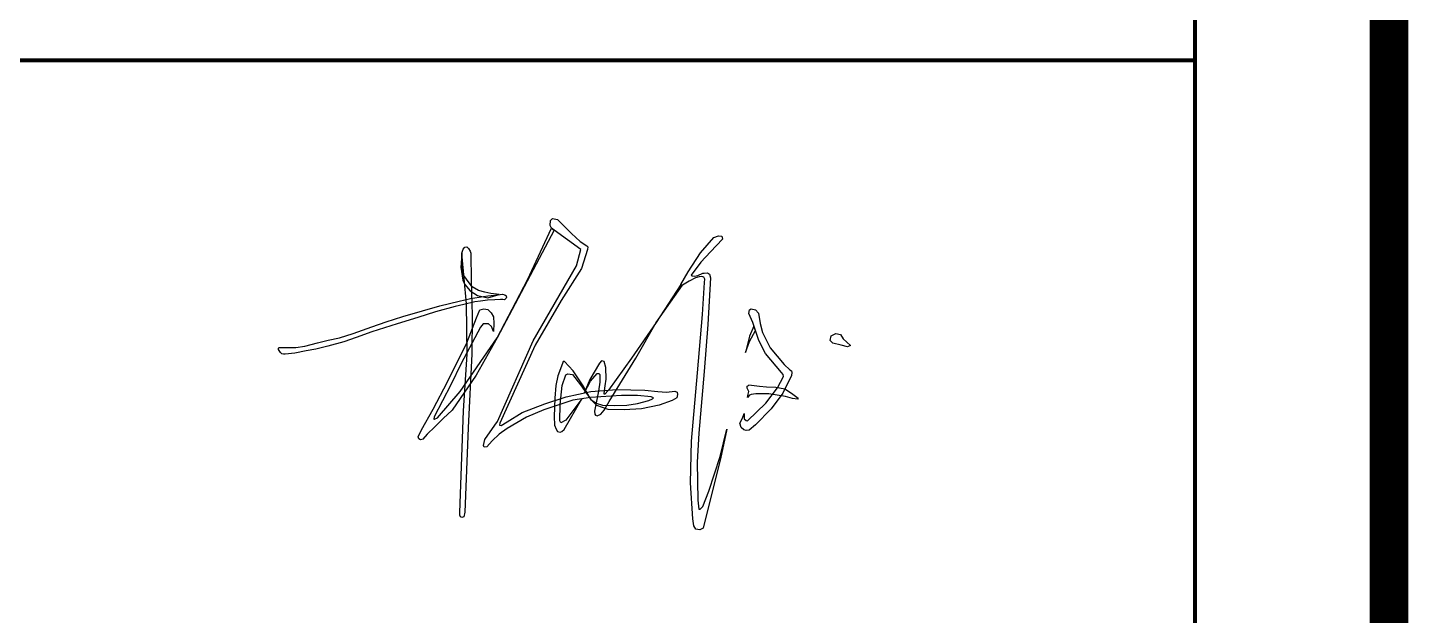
# Model space of a CAD drawing. Extents: x 332286 to 1463507, y -720758 to 86974.
# Drawn here: x 781151 to 782931, y -486373 to -485615 of the extents above; entities that cross this region are included whole.
import ezdxf

# ---------------------------------------------------------------- set-up
doc = ezdxf.new("R2010")
doc.units = 0
doc.header["$LTSCALE"] = 1000
doc.header["$MEASUREMENT"] = 0
doc.layers.get('0').update_dxf_attribs({"linetype": 'CONTINUOUS'})
doc.layers.add('水专业电子签名', color=7, linetype='CONTINUOUS')
pattern_1 = [(45, (-849.99, -261.96), (-112.253, 112.253), [])]

# ---------------------------------------------------------------- blocks, each defined once
blk = doc.blocks.new('X-104 9#平面绑定$0$图签信息')
at = {"const_width": 0.5}
blk.add_lwpolyline([(-65, 0), (0, 0), (0, 500.5), (-65, 500.5)], close=True, dxfattribs=at)
at = {"const_width": 0.05}
for points in [[(-62.5, 103.262), (-2.5, 103.262), (-2.5, 163.262), (-62.5, 163.262), (-62.5, 103.262)], [(-62.5, 140.762), (-2.5, 140.762)]]:
    blk.add_lwpolyline(points, dxfattribs=at)
blk = doc.blocks.new('X-104 9#平面绑定$0$图签-A1')
blk.add_blockref('X-104 9#平面绑定$0$图签信息', (0, 0))
blk = doc.blocks.new('yangjun')
h = blk.add_hatch()
h.set_pattern_fill('ANSI31', color=256, scale=100)
h.set_pattern_definition(pattern_1)
h.paths.add_polyline_path([(2.677, 3.738), (2.633, 3.845), (2.571, 3.903), (2.458, 3.903), (2.399, 3.834), (1.987, 3.054), (1.76, 2.591), (1.403, 1.908), (1.395, 1.858), (1.413, 1.855), (1.476, 1.886), (1.966, 2.45), (2.76, 3.6), (3.406, 4.846), (3.922, 5.958), (3.981, 5.916), (2.76, 3.6), (2.305, 2.797), (1.788, 2.045), (1.599, 1.868), (1.417, 1.693), (1.255, 1.535), (1.164, 1.422), (1.107, 1.409), (1.075, 1.431), (1.062, 1.472), (1.135, 1.626), (1.385, 2.069), (1.689, 2.657), (2.106, 3.494), (2.31, 4.033), (2.382, 4.206), (2.47, 4.228), (2.555, 4.208), (2.63, 4.141), (2.679, 4.053), (2.686, 3.913)])
h = blk.add_hatch()
h.set_pattern_fill('ANSI31', color=256, scale=100)
h.set_pattern_definition(pattern_1)
h.paths.add_polyline_path([(3.922, 5.958), (3.897, 6.012), (3.901, 6.124), (3.949, 6.162), (4.056, 6.144), (4.353, 5.84), (4.537, 5.669), (4.687, 5.579), (4.702, 5.555), (4.701, 5.498), (4.57, 5.088), (4.134, 4.406), (3.577, 3.445), (2.817, 1.768), (2.809, 1.728), (2.845, 1.721), (2.971, 1.797), (3.296, 1.996), (3.778, 2.182), (4.24, 2.333), (4.772, 2.448), (5.327, 2.492), (5.926, 2.481), (6.206, 2.449), (6.393, 2.437), (6.576, 2.453), (6.625, 2.434), (6.629, 2.383), (6.616, 2.312), (6.516, 2.254), (6.239, 2.156), (5.857, 2.077), (5.488, 2.056), (5.139, 2.065), (4.899, 2.147), (4.767, 2.279), (4.885, 2.198), (5.02, 2.156), (5.273, 2.152), (5.545, 2.155), (5.772, 2.195), (6.017, 2.258), (6.094, 2.295), (6.117, 2.313), (6.064, 2.336), (5.772, 2.364), (5.425, 2.364), (4.765, 2.317), (4.384, 2.263), (3.759, 2.053), (3.386, 1.899), (2.972, 1.654), (2.801, 1.534), (2.651, 1.389), (2.536, 1.262), (2.481, 1.255), (2.465, 1.288), (2.489, 1.418), (2.706, 1.727), (2.764, 1.803), (3.534, 3.537), (4.46, 5.148), (4.552, 5.502), (3.981, 5.916)])
h = blk.add_hatch()
h.set_pattern_fill('ANSI31', color=256, scale=100)
h.set_pattern_definition(pattern_1)
h.paths.add_polyline_path([(7.601, 5.72), (7.342, 5.448), (7.132, 5.226), (6.926, 4.95), (6.947, 4.933), (6.997, 4.927), (7.071, 4.94), (7.176, 4.993), (7.206, 4.992), (7.274, 4.997), (7.316, 4.971), (7.341, 4.891), (7.281, 3.885), (7.207, 2.876), (7.086, 1.556), (7.052, 0.93), (7.065, 0.117), (7.089, -0.079), (7.118, -0.075), (7.173, -0.02), (7.306, 0.311), (7.546, 1.05), (7.69, 1.641), (7.553, 1.002), (7.359, 0.24), (7.183, -0.488), (7.111, -0.523), (7.026, -0.507), (6.979, -0.433), (6.957, -0.287), (6.909, 0.485), (6.93, 1.386), (7.059, 2.852), (7.167, 4.105), (7.214, 4.79), (7.219, 4.861), (7.198, 4.904), (7.152, 4.917), (7.095, 4.912), (7.021, 4.888), (6.884, 4.822), (6.74, 4.731), (6.7, 4.747), (6.863, 5.022), (7.122, 5.431), (7.411, 5.757), (7.515, 5.792), (7.585, 5.789)])
h = blk.add_hatch()
h.set_pattern_fill('ANSI31', color=256, scale=100)
h.set_pattern_definition(pattern_1)
h.paths.add_polyline_path([(2.001, 5.419), (2.025, 5.505), (2.063, 5.553), (2.106, 5.557), (2.138, 5.52), (2.177, 5.466), (2.19, 5.42), (2.202, 4.819), (2.219, 4.087), (2.21, 3.26), (2.136, 1.667), (2.066, -0.142), (2.042, -0.245), (2, -0.256), (1.969, -0.245), (1.958, -0.208), (1.953, -0.149), (2.032, 2.031), (2.11, 3.252), (2.095, 4.329)])
h = blk.add_hatch()
h.set_pattern_fill('ANSI31', color=256, scale=100)
h.set_pattern_definition(pattern_1)
h.paths.add_polyline_path([(2.799, 4.532), (2.619, 4.556), (2.49, 4.583), (2.353, 4.62), (2.221, 4.698), (2.101, 4.86), (2.042, 4.943), (1.997, 5.167), (2.001, 5.419), (1.986, 5.209), (1.976, 5.12), (2.02, 4.843), (2.064, 4.747), (2.18, 4.61), (2.338, 4.508), (2.556, 4.463)])
h = blk.add_hatch()
h.set_pattern_fill('ANSI31', color=256, scale=100)
h.set_pattern_definition(pattern_1)
h.paths.add_polyline_path([(6.176, 3.932), (6.74, 4.731), (6.7, 4.747)])
h = blk.add_hatch()
h.set_pattern_fill('ANSI31', color=256, scale=100)
h.set_pattern_definition(pattern_1)
h.paths.add_polyline_path([(-1.916, 3.394), (-1.862, 3.393), (-1.771, 3.398), (-1.637, 3.398), (-1.57, 3.394), (-1.374, 3.42), (-1.1, 3.492), (-0.871, 3.551), (-0.632, 3.6), (-0.333, 3.698), (0.062, 3.836), (0.371, 3.944), (0.731, 4.063), (1.154, 4.184), (1.526, 4.291), (1.94, 4.388), (2.186, 4.444), (2.558, 4.503), (2.778, 4.529), (2.821, 4.535), (2.874, 4.538), (2.925, 4.526), (2.948, 4.503), (2.96, 4.476), (2.949, 4.451), (2.922, 4.427), (2.911, 4.418), (2.88, 4.422), (2.828, 4.422), (2.705, 4.418), (2.551, 4.409), (2.402, 4.39), (2.28, 4.374), (2.039, 4.315), (1.855, 4.276), (1.433, 4.16), (1.054, 4.042), (0.607, 3.906), (0.063, 3.73), (-0.275, 3.606), (-0.538, 3.515), (-0.877, 3.421), (-1.135, 3.362), (-1.345, 3.32), (-1.59, 3.273), (-1.794, 3.248), (-1.836, 3.248), (-1.865, 3.257), (-1.897, 3.285), (-1.939, 3.35), (-1.939, 3.376), (-1.936, 3.391)])
h = blk.add_hatch()
h.set_pattern_fill('ANSI31', color=256, scale=100)
h.set_pattern_definition(pattern_1)
h.paths.add_polyline_path([(8.214, 4.227), (8.309, 4.207), (8.37, 4.131), (8.407, 3.908), (8.456, 3.714), (8.623, 3.388), (8.921, 3.027), (9.046, 2.917), (9.079, 2.894), (9.086, 2.861), (9.079, 2.795), (8.891, 2.411), (8.646, 2.078), (8.309, 1.732), (8.174, 1.62), (8.105, 1.608), (8.053, 1.627), (7.996, 1.675), (7.973, 1.772), (8.026, 1.873), (8.063, 1.978), (8.063, 1.86), (8.104, 1.824), (8.135, 1.822), (8.527, 2.196), (8.778, 2.531), (8.91, 2.769), (8.901, 2.816), (8.866, 2.86), (8.525, 3.265), (8.379, 3.544), (8.246, 3.93), (8.193, 4.062), (8.166, 4.124), (8.181, 4.202)])
h = blk.add_hatch()
h.set_pattern_fill('ANSI31', color=256, scale=100)
h.set_pattern_definition(pattern_1)
h.paths.add_polyline_path([(4.627, 2.416), (4.763, 2.671), (4.908, 2.838), (4.942, 2.835), (4.963, 2.815), (4.96, 2.647), (4.934, 2.46), (4.861, 2.097), (4.847, 2.028), (4.852, 1.964), (4.869, 1.939), (4.909, 1.93), (4.981, 1.962), (5.056, 2.049), (5.163, 2.232), (5.733, 3.163), (6.176, 3.932), (5.643, 3.166), (5.151, 2.478), (5.061, 2.384), (5.054, 2.409), (5.076, 2.568), (5.098, 2.713), (5.093, 2.962), (5.058, 3.096), (5, 3.11), (4.954, 3.055), (4.751, 2.71)])
h = blk.add_hatch()
h.set_pattern_fill('ANSI31', color=256, scale=100)
h.set_pattern_definition(pattern_1)
h.paths.add_polyline_path([(8.272, 3.853), (8.177, 3.639), (8.095, 3.284), (8.179, 3.523), (8.304, 3.761)])
h = blk.add_hatch()
h.set_pattern_fill('ANSI31', color=256, scale=100)
h.set_pattern_definition(pattern_1)
h.paths.add_polyline_path([(9.931, 3.647), (10.032, 3.697), (10.136, 3.671), (10.192, 3.579), (10.349, 3.434), (10.28, 3.41), (10.144, 3.446), (9.97, 3.484), (9.914, 3.543)])
h = blk.add_hatch()
h.set_pattern_fill('ANSI31', color=256, scale=100)
h.set_pattern_definition(pattern_1)
h.paths.add_polyline_path([(4.767, 2.279), (4.608, 2.572), (4.392, 2.893), (4.206, 3.093), (4.175, 3.096), (4.159, 3.051), (4.064, 2.784), (4.018, 2.575), (3.993, 2.309), (3.979, 1.915), (3.991, 1.728), (4.027, 1.641), (4.054, 1.59), (4.11, 1.573), (4.149, 1.587), (4.193, 1.631), (4.575, 2.29), (4.38, 2.032), (4.229, 1.83), (4.127, 1.777), (4.105, 1.819), (4.109, 2.171), (4.154, 2.581), (4.234, 2.808), (4.275, 2.832), (4.375, 2.815), (4.548, 2.594)])
h = blk.add_hatch()
h.set_pattern_fill('ANSI31', color=256, scale=100)
h.set_pattern_definition(pattern_1)
h.paths.add_polyline_path([(8.166, 2.589), (8.396, 2.565), (8.541, 2.553), (8.746, 2.54), (8.938, 2.506), (9.078, 2.411), (9.225, 2.304), (9.212, 2.288), (9.099, 2.298), (8.953, 2.345), (8.591, 2.401), (8.317, 2.398), (8.213, 2.386), (8.175, 2.373), (8.135, 2.323), (8.151, 2.392), (8.161, 2.451), (8.126, 2.519), (8.128, 2.562), (8.155, 2.578)])
for points in [[(2.677, 3.738), (2.633, 3.845), (2.571, 3.903), (2.458, 3.903), (2.399, 3.834), (1.987, 3.054), (1.76, 2.591), (1.403, 1.908), (1.395, 1.858), (1.413, 1.855), (1.476, 1.886), (1.966, 2.45), (2.76, 3.6), (3.406, 4.846), (3.922, 5.958), (3.981, 5.916), (2.76, 3.6), (2.305, 2.797), (1.788, 2.045), (1.599, 1.868), (1.417, 1.693), (1.255, 1.535), (1.164, 1.422), (1.107, 1.409), (1.075, 1.431), (1.062, 1.472), (1.135, 1.626), (1.385, 2.069), (1.689, 2.657), (2.106, 3.494), (2.31, 4.033), (2.382, 4.206), (2.47, 4.228), (2.555, 4.208), (2.63, 4.141), (2.679, 4.053), (2.686, 3.913), (2.677, 3.738)], [(3.922, 5.958), (3.897, 6.012), (3.901, 6.124), (3.949, 6.162), (4.056, 6.144), (4.353, 5.84), (4.537, 5.669), (4.687, 5.579), (4.702, 5.555), (4.701, 5.498), (4.57, 5.088), (4.134, 4.406), (3.577, 3.445), (2.817, 1.768), (2.809, 1.728), (2.845, 1.721), (2.971, 1.797), (3.296, 1.996), (3.778, 2.182), (4.24, 2.333), (4.772, 2.448), (5.327, 2.492), (5.926, 2.481), (6.206, 2.449), (6.393, 2.437), (6.576, 2.453), (6.625, 2.434), (6.629, 2.383), (6.616, 2.312), (6.516, 2.254), (6.239, 2.156), (5.857, 2.077), (5.488, 2.056), (5.139, 2.065), (4.899, 2.147), (4.767, 2.279), (4.885, 2.198), (5.02, 2.156), (5.273, 2.152), (5.545, 2.155), (5.772, 2.195), (6.017, 2.258), (6.094, 2.295), (6.117, 2.313), (6.064, 2.336), (5.772, 2.364), (5.425, 2.364), (4.765, 2.317), (4.384, 2.263), (3.759, 2.053), (3.386, 1.899), (2.972, 1.654), (2.801, 1.534), (2.651, 1.389), (2.536, 1.262), (2.481, 1.255), (2.465, 1.288), (2.489, 1.418), (2.706, 1.727), (2.764, 1.803), (3.534, 3.537), (4.46, 5.148), (4.552, 5.502), (3.981, 5.916), (3.922, 5.958)], [(7.601, 5.72), (7.342, 5.448), (7.132, 5.226), (6.926, 4.95), (6.947, 4.933), (6.997, 4.927), (7.071, 4.94), (7.176, 4.993), (7.206, 4.992), (7.274, 4.997), (7.316, 4.971), (7.341, 4.891), (7.281, 3.885), (7.207, 2.876), (7.086, 1.556), (7.052, 0.93), (7.065, 0.117), (7.089, -0.079), (7.118, -0.075), (7.173, -0.02), (7.306, 0.311), (7.546, 1.05), (7.69, 1.641), (7.553, 1.002), (7.359, 0.24), (7.183, -0.488), (7.111, -0.523), (7.026, -0.507), (6.979, -0.433), (6.957, -0.287), (6.909, 0.485), (6.93, 1.386), (7.059, 2.852), (7.167, 4.105), (7.214, 4.79), (7.219, 4.861), (7.198, 4.904), (7.152, 4.917), (7.095, 4.912), (7.021, 4.888), (6.884, 4.822), (6.74, 4.731), (6.7, 4.747), (6.863, 5.022), (7.122, 5.431), (7.411, 5.757), (7.515, 5.792), (7.585, 5.789), (7.601, 5.72)], [(2.001, 5.419), (2.025, 5.505), (2.063, 5.553), (2.106, 5.557), (2.138, 5.52), (2.177, 5.466), (2.19, 5.42), (2.202, 4.819), (2.219, 4.087), (2.21, 3.26), (2.136, 1.667), (2.066, -0.142), (2.042, -0.245), (2, -0.256), (1.969, -0.245), (1.958, -0.208), (1.953, -0.149), (2.032, 2.031), (2.11, 3.252), (2.095, 4.329), (2.001, 5.419)], [(2.799, 4.532), (2.619, 4.556), (2.49, 4.583), (2.353, 4.62), (2.221, 4.698), (2.101, 4.86), (2.042, 4.943), (1.997, 5.167), (2.001, 5.419), (1.986, 5.209), (1.976, 5.12), (2.02, 4.843), (2.064, 4.747), (2.18, 4.61), (2.338, 4.508), (2.556, 4.463), (2.799, 4.532)], [(6.176, 3.932), (6.74, 4.731), (6.7, 4.747), (6.176, 3.932)], [(-1.916, 3.394), (-1.862, 3.393), (-1.771, 3.398), (-1.637, 3.398), (-1.57, 3.394), (-1.374, 3.42), (-1.1, 3.492), (-0.871, 3.551), (-0.632, 3.6), (-0.333, 3.698), (0.062, 3.836), (0.371, 3.944), (0.731, 4.063), (1.154, 4.184), (1.526, 4.291), (1.94, 4.388), (2.186, 4.444), (2.558, 4.503), (2.778, 4.529), (2.821, 4.535), (2.874, 4.538), (2.925, 4.526), (2.948, 4.503), (2.96, 4.476), (2.949, 4.451), (2.922, 4.427), (2.911, 4.418), (2.88, 4.422), (2.828, 4.422), (2.705, 4.418), (2.551, 4.409), (2.402, 4.39), (2.28, 4.374), (2.039, 4.315), (1.855, 4.276), (1.433, 4.16), (1.054, 4.042), (0.607, 3.906), (0.063, 3.73), (-0.275, 3.606), (-0.538, 3.515), (-0.877, 3.421), (-1.135, 3.362), (-1.345, 3.32), (-1.59, 3.273), (-1.794, 3.248), (-1.836, 3.248), (-1.865, 3.257), (-1.897, 3.285), (-1.939, 3.35), (-1.939, 3.376), (-1.936, 3.391), (-1.916, 3.394)], [(8.214, 4.227), (8.309, 4.207), (8.37, 4.131), (8.407, 3.908), (8.456, 3.714), (8.623, 3.388), (8.921, 3.027), (9.046, 2.917), (9.079, 2.894), (9.086, 2.861), (9.079, 2.795), (8.891, 2.411), (8.646, 2.078), (8.309, 1.732), (8.174, 1.62), (8.105, 1.608), (8.053, 1.627), (7.996, 1.675), (7.973, 1.772), (8.026, 1.873), (8.063, 1.978), (8.063, 1.86), (8.104, 1.824), (8.135, 1.822), (8.527, 2.196), (8.778, 2.531), (8.91, 2.769), (8.901, 2.816), (8.866, 2.86), (8.525, 3.265), (8.379, 3.544), (8.246, 3.93), (8.193, 4.062), (8.166, 4.124), (8.181, 4.202), (8.214, 4.227)], [(4.627, 2.416), (4.763, 2.671), (4.908, 2.838), (4.942, 2.835), (4.963, 2.815), (4.96, 2.647), (4.934, 2.46), (4.861, 2.097), (4.847, 2.028), (4.852, 1.964), (4.869, 1.939), (4.909, 1.93), (4.981, 1.962), (5.056, 2.049), (5.163, 2.232), (5.733, 3.163), (6.176, 3.932), (5.643, 3.166), (5.151, 2.478), (5.061, 2.384), (5.054, 2.409), (5.076, 2.568), (5.098, 2.713), (5.093, 2.962), (5.058, 3.096), (5, 3.11), (4.954, 3.055), (4.751, 2.71), (4.627, 2.416)], [(8.272, 3.853), (8.177, 3.639), (8.095, 3.284), (8.179, 3.523), (8.304, 3.761), (8.272, 3.853)], [(9.931, 3.647), (10.032, 3.697), (10.136, 3.671), (10.192, 3.579), (10.349, 3.434), (10.28, 3.41), (10.144, 3.446), (9.97, 3.484), (9.914, 3.543), (9.931, 3.647)], [(4.767, 2.279), (4.608, 2.572), (4.392, 2.893), (4.206, 3.093), (4.175, 3.096), (4.159, 3.051), (4.064, 2.784), (4.018, 2.575), (3.993, 2.309), (3.979, 1.915), (3.991, 1.728), (4.027, 1.641), (4.054, 1.59), (4.11, 1.573), (4.149, 1.587), (4.193, 1.631), (4.575, 2.29), (4.38, 2.032), (4.229, 1.83), (4.127, 1.777), (4.105, 1.819), (4.109, 2.171), (4.154, 2.581), (4.234, 2.808), (4.275, 2.832), (4.375, 2.815), (4.548, 2.594), (4.767, 2.279)], [(8.166, 2.589), (8.396, 2.565), (8.541, 2.553), (8.746, 2.54), (8.938, 2.506), (9.078, 2.411), (9.225, 2.304), (9.212, 2.288), (9.099, 2.298), (8.953, 2.345), (8.591, 2.401), (8.317, 2.398), (8.213, 2.386), (8.175, 2.373), (8.135, 2.323), (8.151, 2.392), (8.161, 2.451), (8.126, 2.519), (8.128, 2.562), (8.155, 2.578), (8.166, 2.589)]]:
    blk.add_lwpolyline(points)
blk = doc.blocks.new('水专业电子签名')
at = {"layer": '水专业电子签名', "xscale": 60, "yscale": 60, "zscale": 60}
blk.add_blockref('yangjun', (744982, 135392), dxfattribs=at)

msp = doc.modelspace()

# ---------------------------------------------------------------- block references
at = {"xscale": 100, "yscale": 100, "zscale": 100}
msp.add_blockref('X-104 9#平面绑定$0$图签-A1', (782905.8, -499733.3), dxfattribs=at)
at = {"layer": '水专业电子签名', "color": 8}
msp.add_blockref('水专业电子签名', (36608.9, -621623), dxfattribs=at)

doc.saveas('drawing.dxf')
